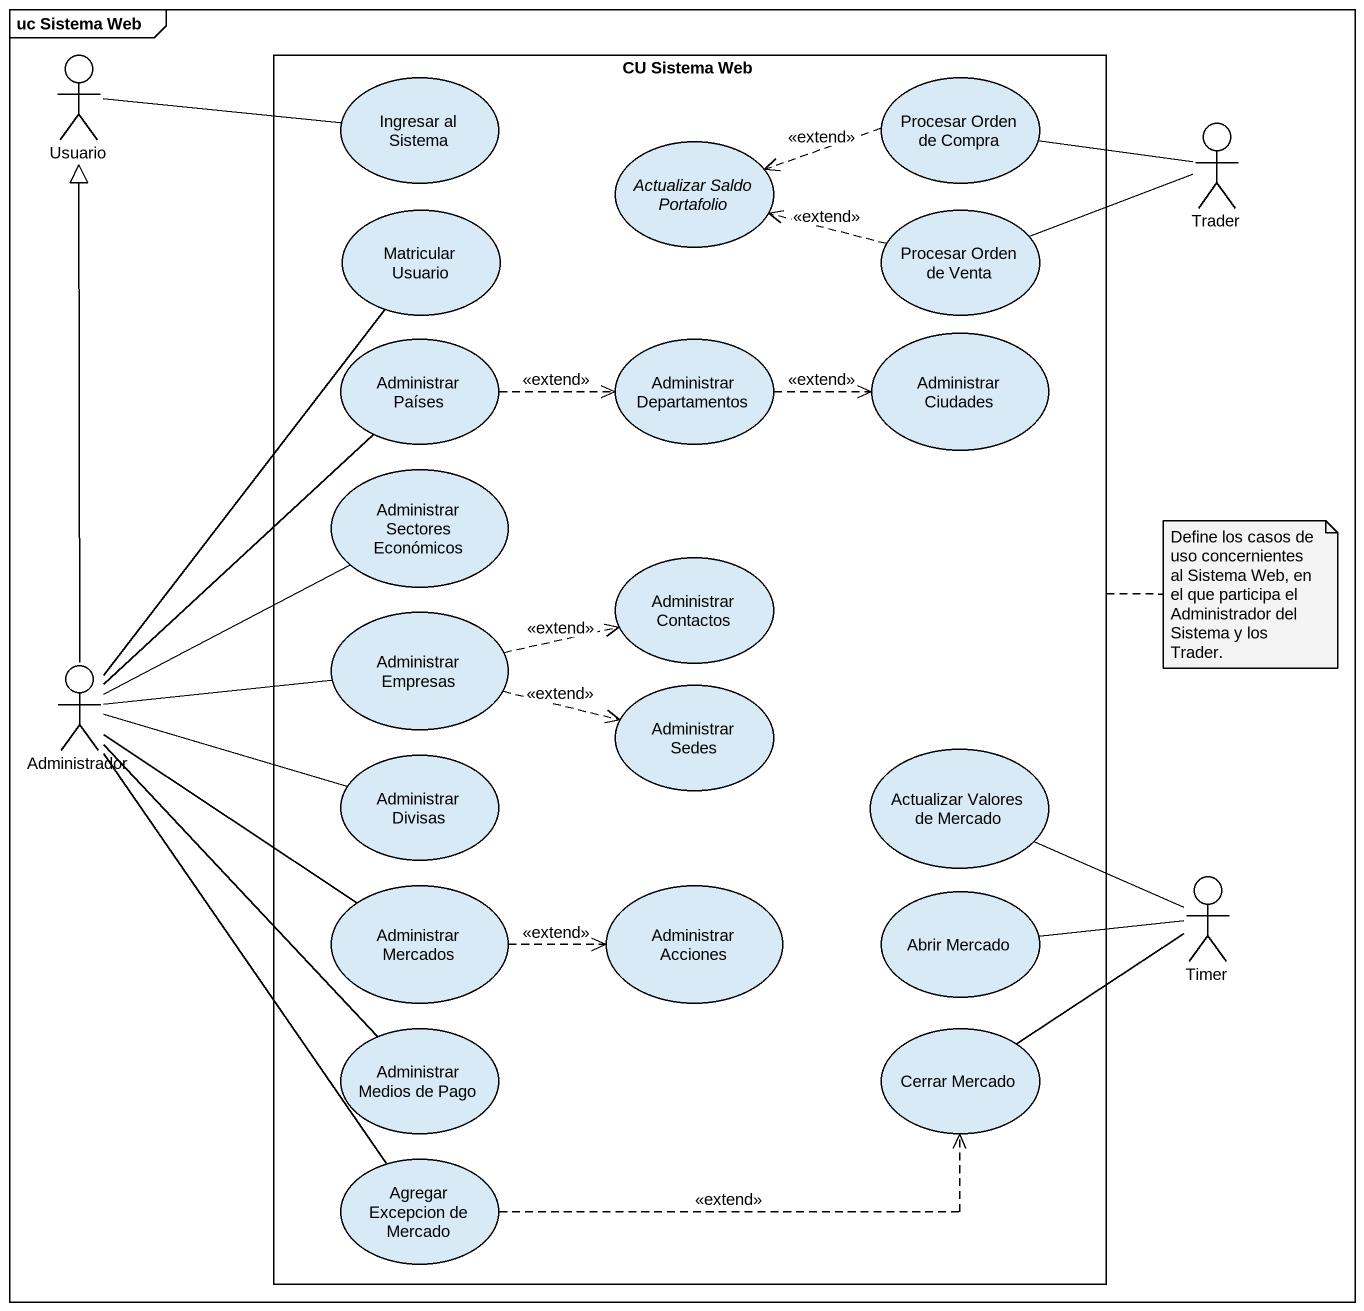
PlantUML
@startuml
mainframe uc Sistema Web
actor Usuario
rectangle "CU Sistema Web" as CU_Sistema_Web {
  usecase "Ingresar al Sistema" as Ingresar_al_Sistema
  usecase "Procesar Orden de Compra" as Procesar_Orden_de_Compra
  usecase "Actualizar Saldo Portafolio" as Actualizar_Saldo_Portafolio
  usecase "Matricular Usuario" as Matricular_Usuario
  usecase "Procesar Orden de Venta" as Procesar_Orden_de_Venta
  usecase "Administrar Países" as Administrar_Países
  usecase "Administrar Departamentos" as Administrar_Departamentos
  usecase "Administrar Ciudades" as Administrar_Ciudades
  usecase "Administrar Sectores Económicos" as Administrar_Sectores
  usecase "Administrar Empresas" as Administrar_Empresas
  usecase "Administrar Contactos" as Administrar_Contactos
  usecase "Administrar Sedes" as Administrar_Sedes
  usecase "Actualizar Valores de Mercado" as Actualizar_Valores_de
  usecase "Administrar Divisas" as Administrar_Divisas
  usecase "Administrar Mercados" as Administrar_Mercados
  usecase "Administrar Acciones" as Administrar_Acciones
  usecase "Abrir Mercado" as Abrir_Mercado
  usecase "Administrar Medios de Pago" as Administrar_Medios_de_Pago
  usecase "Cerrar Mercado" as Cerrar_Mercado
  usecase "Agregar Excepcion de Mercado" as Agregar_Excepcion_de_Mercado
}
actor Trader
actor Administrador
actor Timer
Usuario -right- Ingresar_al_Sistema
Procesar_Orden_de_Compra .left.> Actualizar_Saldo_Portafolio : <<extend>>
Trader -left- Procesar_Orden_de_Compra
Trader -left- Procesar_Orden_de_Venta
Procesar_Orden_de_Venta .left.> Actualizar_Saldo_Portafolio : <<extend>>
Administrar_Países .right.> Administrar_Departamentos : <<extend>>
Administrar_Departamentos .right.> Administrar_Ciudades : <<extend>>
Administrar_Empresas .right.> Administrar_Contactos : <<extend>>
Administrar_Empresas .right.> Administrar_Sedes : <<extend>>
Administrador -up-|> Usuario
Administrador -up- Matricular_Usuario
Administrador -up- Administrar_Países
Administrador -up- Administrar_Sectores
Administrador -right- Administrar_Empresas
Administrador -right- Administrar_Divisas
Administrador -- Administrar_Mercados
Administrador -- Administrar_Medios_de_Pago
Administrador -- Agregar_Excepcion_de_Mercado
Administrar_Mercados .right.> Administrar_Acciones : <<extend>>
Timer -left- Actualizar_Valores_de
Timer -left- Abrir_Mercado
Timer -left- Cerrar_Mercado
Agregar_Excepcion_de_Mercado .right.> Cerrar_Mercado : <<extend>>
note right of CU_Sistema_Web : Define los casos de uso concernientes al Sistema Web, en el que participa el Administrador del Sistema y los Trader.
@enduml
